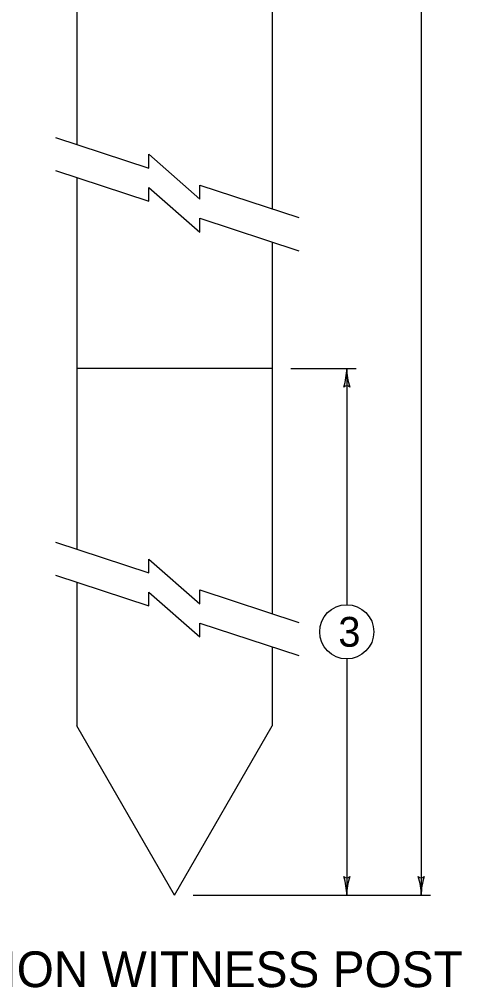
# Model space of a CAD drawing. Extents: x 1007 to 1037.9, y 1000.5 to 1021.5.
# Drawn here: x 1026.93 to 1029.9, y 1004.93 to 1011.43 of the extents above; entities that cross this region are included whole.
import ezdxf

# ---------------------------------------------------------------- set-up
doc = ezdxf.new("R2010")
doc.units = 0
doc.layers.add('Level 1', color=7, linetype='Continuous')

msp = doc.modelspace()

# ---------------------------------------------------------------- linework, layer by layer
at = {"layer": 'Level 1'}
for p, q in [((1027.3179, 1019.892), (1027.3179, 1010.5867)), ((1028.6304, 1019.892), (1028.6304, 1010.1533)), ((1029.6304, 1012.502), (1029.6304, 1005.5469)), ((1027.3179, 1010.3647), (1027.3179, 1007.8695)), ((1028.6304, 1009.9314), (1028.6304, 1007.4361)), ((1028.6304, 1009.0826), (1027.3179, 1009.0826)), ((1028.7554, 1009.0826), (1029.1929, 1009.0826)), ((1029.1304, 1009.0826), (1029.1304, 1007.4966)), ((1027.3179, 1007.6475), (1027.3179, 1006.6836)), ((1028.6304, 1007.2142), (1028.6304, 1006.6836)), ((1029.1304, 1007.1329), (1029.1304, 1005.5469)), ((1027.9741, 1005.5469), (1027.3179, 1006.6836)), ((1027.9741, 1005.5469), (1028.6304, 1006.6836)), ((1028.0991, 1005.5469), (1029.6929, 1005.5469))]:
    msp.add_line(p, q, dxfattribs=at)
for points in [[(1027.1748, 1010.634), (1027.8003, 1010.4273), (1027.8003, 1010.5202), (1028.1425, 1010.2196), (1028.1425, 1010.3126), (1028.809, 1010.095)], [(1027.1748, 1010.412), (1027.8003, 1010.2054), (1027.8003, 1010.2982), (1028.1425, 1009.9977), (1028.1425, 1010.0906), (1028.809, 1009.8731)], [(1027.1748, 1007.9168), (1027.8003, 1007.7101), (1027.8003, 1007.803), (1028.1425, 1007.5024), (1028.1425, 1007.5954), (1028.809, 1007.3778)], [(1027.1748, 1007.6948), (1027.8003, 1007.4882), (1027.8003, 1007.581), (1028.1425, 1007.2805), (1028.1425, 1007.3734), (1028.809, 1007.1559)]]:
    msp.add_lwpolyline(points, dxfattribs=at)
msp.add_circle((1029.1304, 1007.3147), 0.1818, dxfattribs=at)
for centre, radius, start, end in [((1028.7394, 1009.0826), 0.3909, 341.34716, 359.99389), ((1029.5213, 1009.0826), 0.3909, 180, 198.66878), ((1029.5213, 1009.0826), 0.3909, 179.98778, 180), ((1029.1303, 1008.9339), 0.0313, 48.7746, 130.89129), ((1029.1304, 1005.6956), 0.0313, 228.7746, 310.89129), ((1028.7394, 1005.5469), 0.3909, 0, 18.66878), ((1029.5213, 1005.5469), 0.3909, 161.34716, 179.99389), ((1029.6304, 1005.6956), 0.0313, 228.7746, 310.89129), ((1029.2394, 1005.5469), 0.3909, 0, 18.66878), ((1030.0213, 1005.5469), 0.3909, 161.34716, 179.99389), ((1028.7394, 1005.5469), 0.3909, 359.98778, 0), ((1029.2394, 1005.5469), 0.3909, 359.98778, 0)]:
    msp.add_arc(centre, radius, start, end, dxfattribs=at)

# ---------------------------------------------------------------- texts
for s, height, p in [('3', 0.2, (1029.0738, 1007.2147)), ('ELEVATION WITNESS POST', 0.24, (1025.5937, 1004.9295))]:
    msp.add_text(s, height=height, dxfattribs=at).set_placement(p)

doc.saveas('drawing.dxf')
